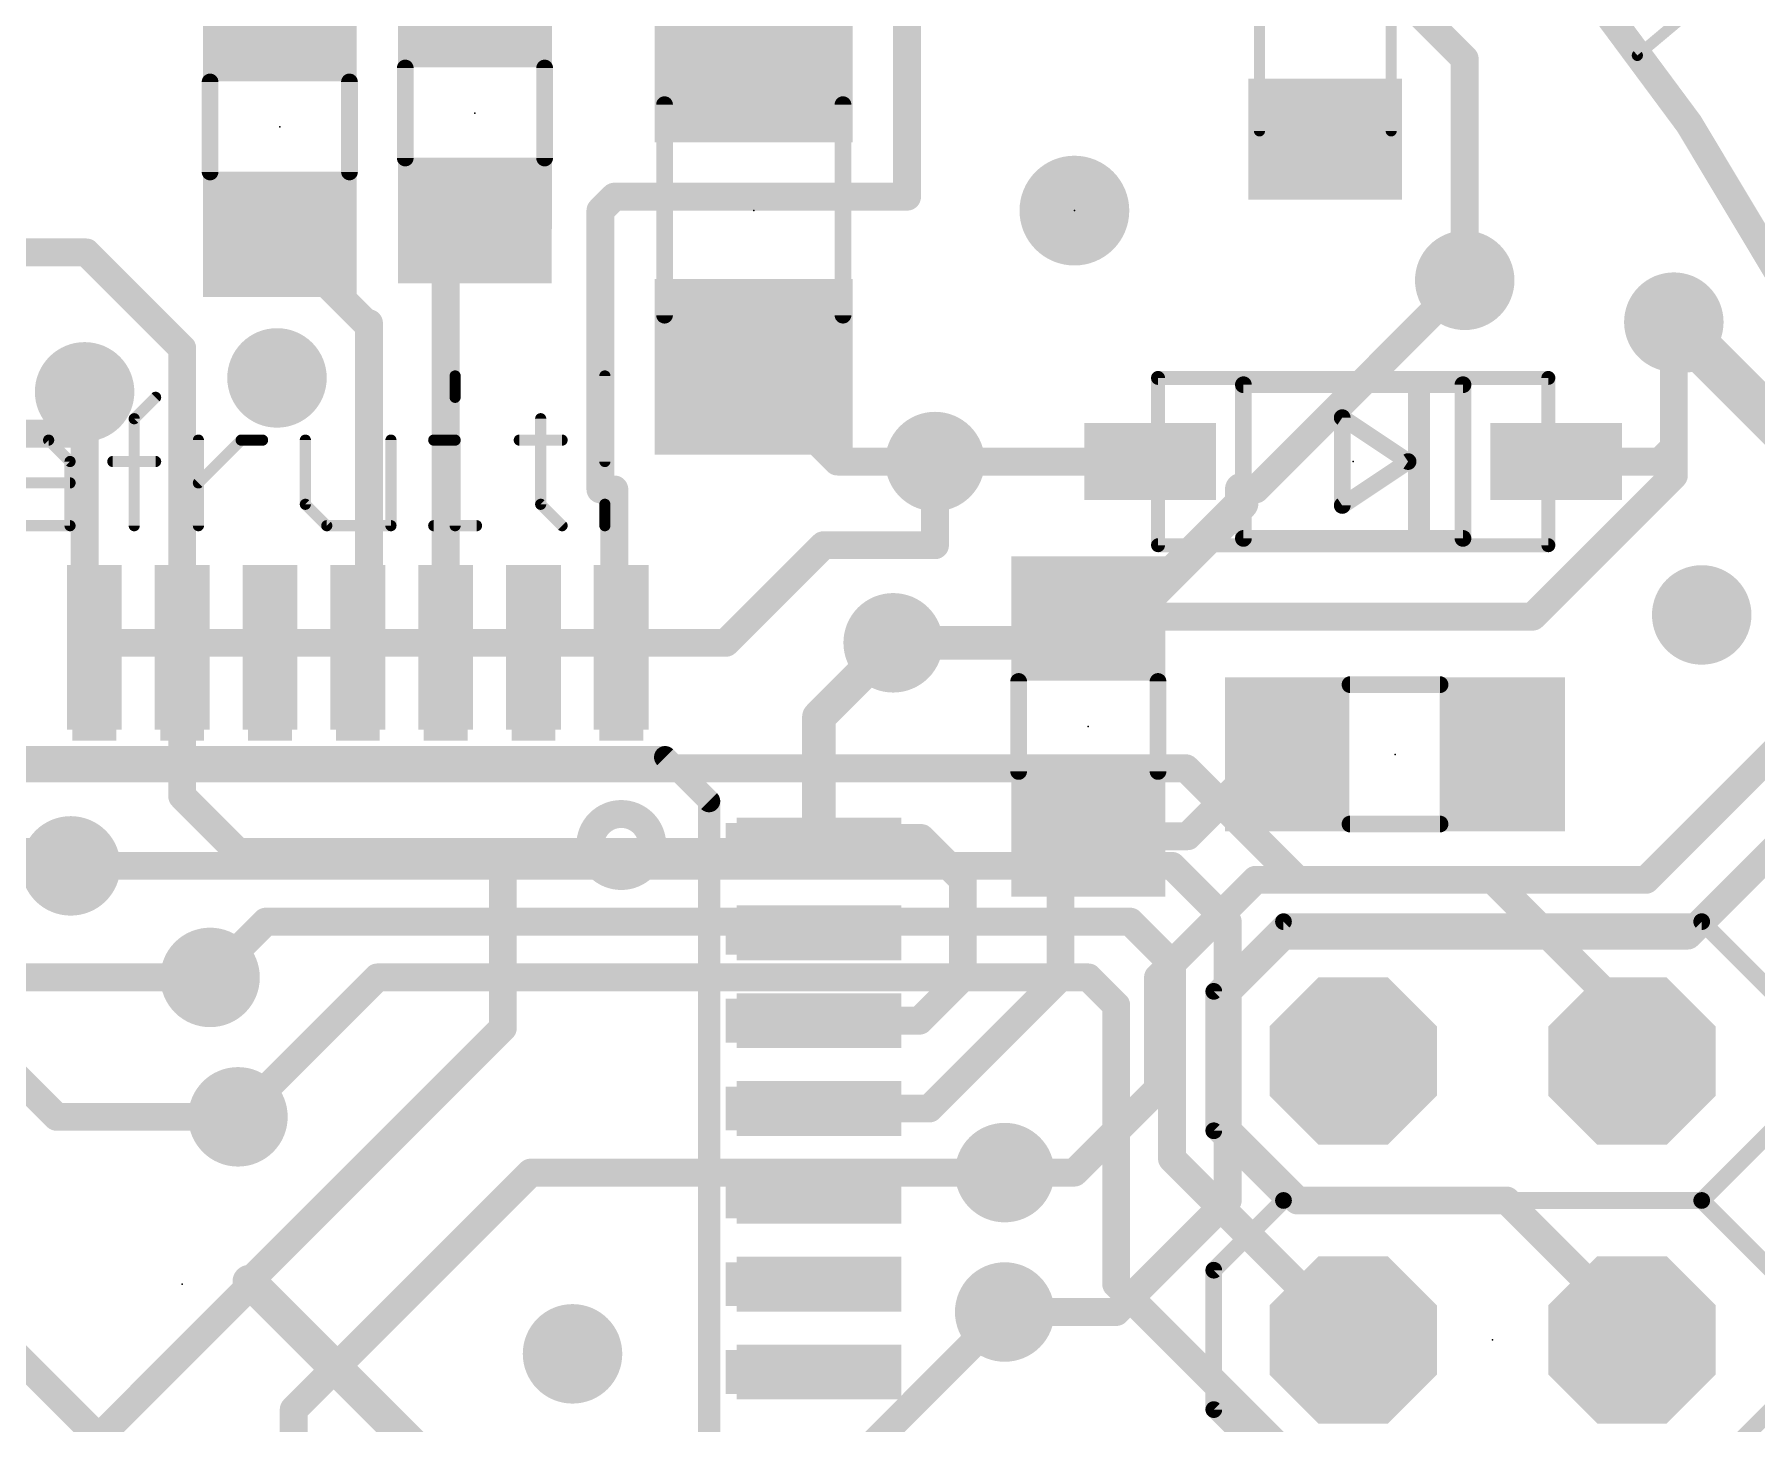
# Model space of a CAD drawing. Extents: x -22.4 to 22.3, y -22.2 to 22.2.
# Drawn here: x -1.35 to 14.34, y -2.67 to 9.99 of the extents above; entities that cross this region are included whole.
import ezdxf

# ---------------------------------------------------------------- set-up
doc = ezdxf.new("R2010")
doc.units = 0
for name, color, linetype in [('1', 12, 'CONTINUOUS'), ('16', 132, 'CONTINUOUS'), ('17', 110, 'CONTINUOUS'), ('18', 110, 'CONTINUOUS'), ('20', 53, 'CONTINUOUS'), ('21', 53, 'CONTINUOUS'), ('23', 53, 'CONTINUOUS'), ('51', 53, 'CONTINUOUS')]:
    doc.layers.add(name, color=color, linetype=linetype)

# ---------------------------------------------------------------- blocks, each defined once
blk = doc.blocks.new('RECT')
blk.add_solid([(-0.5, -0.5), (0.5, -0.5), (-0.5, 0.5), (0.5, 0.5)])
blk = doc.blocks.new('OCTAGONP')
at = {"const_width": 0.5}
blk.add_lwpolyline([(-0.25, -0.1036), (-0.25, 0.1036), (-0.1036, 0.25), (0.1036, 0.25), (0.25, 0.1036), (0.25, -0.1036), (0.1036, -0.25), (-0.1036, -0.25), (-0.25, -0.1036), (-0.25, 0.1036)], dxfattribs=at)
blk = doc.blocks.new('PIE')
at = {"const_width": 0.5}
blk.add_lwpolyline([(0, -0.25, 1), (0, 0.25, 1), (0, -0.25)], format="xyb", dxfattribs=at)
blk = doc.blocks.new('ROUNDV')
at = {"const_width": 0.5}
blk.add_lwpolyline([(0, -0.25, 1), (0, 0.25, 1), (0, -0.25)], format="xyb", dxfattribs=at)

msp = doc.modelspace()

# ---------------------------------------------------------------- linework, layer by layer
at = {"layer": '1'}
for points, const_width in [([(0, 16.51, 0.4142), (-16.51, 0)], 0.254), ([(16.51, 0, 0.4142), (0, 16.51)], 0.254), ([(5.2832, 9.804, 1), (5.1308, 9.804)], 0.1524), ([(11.7475, 9.763, 1), (11.6205, 9.763)], 0.127), ([(5.1308, 9.652, 1), (5.2832, 9.652)], 0.1524), ([(5.1531, 9.5981, 1), (5.2609, 9.7059)], 0.1524), ([(11.6391, 9.7181, 1), (11.7289, 9.8079)], 0.127), ([(3.937, 8.5725, 1), (3.937, 8.4455)], 0.127), ([(3.9819, 8.4641, 1), (3.8921, 8.5539)], 0.127), ([(6.604, 8.4455, 1), (6.604, 8.5725)], 0.127), ([(3.8735, 8.382, 1), (3.7465, 8.382)], 0.127), ([(3.7651, 8.4269, 1), (3.8549, 8.3371)], 0.127), ([(6.5405, 8.509, 1), (6.6675, 8.509)], 0.127), ([(2.7119, 8.2261, 1), (2.6221, 8.3159)], 0.127), ([(0.9339, 8.1889, 1), (0.8441, 8.0991)], 0.127), ([(-0.8281, 8.0459, 1), (-0.9179, 7.9561)], 0.127), ([(-0.873, 7.9375, 1), (-0.873, 8.0645)], 0.127), ([(2.4635, 8.004, 1), (2.3365, 8.004)], 0.127), ([(2.3551, 8.0489, 1), (2.4449, 7.9591)], 0.127), ([(11.6205, 7.747, 1), (11.7475, 7.747)], 0.127), ([(1.6764, 7.4201, 1), (1.6764, 7.2931)], 0.127), ([(1.6315, 7.3117, 1), (1.7213, 7.4015)], 0.127), ([(1.7653, 7.3566, 1), (1.6383, 7.3566)], 0.127), ([(1.7018, 7.2931, 1), (1.7018, 7.4201)], 0.127), ([(13.6525, 7.366, 1), (13.5255, 7.366)], 0.127), ([(0.0635, 7.128, 1), (-0.0635, 7.128)], 0.127), ([(-0.0449, 7.0831, 1), (0.0449, 7.1729)], 0.127), ([(5.2705, 6.96, 1), (5.1435, 6.96)], 0.127), ([(5.2519, 6.9029, 1), (5.1621, 6.8131)], 0.127), ([(5.1435, 6.858, 1), (5.2705, 6.858)], 0.127), ([(-0.8255, 6.731, 1), (-0.9525, 6.731)], 0.127), ([(-0.8255, 6.731, 1), (-0.9525, 6.731)], 0.127), ([(-0.889, 6.2865, 1), (-0.889, 6.4135)], 0.127), ([(-0.9525, 6.35, 1), (-0.8255, 6.35)], 0.127), ([(13.6525, 6.223, 1), (13.5255, 6.223)], 0.127), ([(13.5255, 6.223, 1), (13.6525, 6.223)], 0.127), ([(13.6339, 6.1781, 1), (13.5441, 6.2679)], 0.127), ([(5.969, 6.1595, 1), (5.969, 6.0325)], 0.127), ([(5.9241, 6.0511, 1), (6.0139, 6.1409)], 0.127), ([(6.858, 6.1595, 1), (6.858, 6.0325)], 0.127), ([(6.858, 6.0325, 1), (6.858, 6.1595)], 0.127), ([(8.818, 6.1595, 1), (8.818, 6.0325)], 0.127), ([(8.818, 6.0325, 1), (8.818, 6.1595)], 0.127), ([(9.271, 6.0325, 1), (9.271, 6.1595)], 0.127), ([(12.518, 6.1595, 1), (12.518, 6.0325)], 0.127), ([(13.4171, 6.1409, 1), (13.5069, 6.0511)], 0.127), ([(13.462, 6.0325, 1), (13.462, 6.1595)], 0.127), ([(3.81, 5.9055, 1), (3.81, 5.7785)], 0.127), ([(4.0005, 5.842, 1), (3.8735, 5.842)], 0.127), ([(3.937, 5.7785, 1), (3.937, 5.9055)], 0.127), ([(13.5255, 5.969, 1), (13.6525, 5.969)], 0.127), ([(13.6339, 5.9241, 1), (13.5441, 6.0139)], 0.127), ([(3.7465, 5.842, 1), (3.8735, 5.842)], 0.127), ([(8.255, 4.7465, 1), (8.255, 4.6195)], 0.127), ([(12.2581, 4.7279, 1), (12.3479, 4.6381)], 0.127), ([(12.303, 4.6195, 1), (12.303, 4.7465)], 0.127), ([(1.7557, 4.4509, 1), (1.6479, 4.5587)], 0.1524), ([(1.6383, 4.5048, 1), (1.7653, 4.5048)], 0.127), ([(3.937, 4.5085, 1), (3.937, 4.3815)], 0.127), ([(4.0029, 4.4899, 1), (3.9131, 4.4001)], 0.127), ([(3.958, 4.3815, 1), (3.958, 4.5085)], 0.127), ([(6.5309, 4.3911, 1), (6.4231, 4.4989)], 0.1524), ([(-0.889, 4.4665, 1), (-0.889, 4.3395)], 0.127), ([(-0.9525, 4.403, 1), (-0.8255, 4.403)], 0.127), ([(-0.8, 4.3395, 1), (-0.8, 4.4665)], 0.127), ([(0.0635, 4.403, 1), (-0.0635, 4.403)], 0.127), ([(-0.0635, 4.403, 1), (0.0635, 4.403)], 0.127), ([(1.5461, 4.4569, 1), (1.6539, 4.3491)], 0.1524), ([(2.3365, 4.403, 1), (2.4635, 4.403)], 0.127), ([(3.8735, 4.445, 1), (4.0005, 4.445)], 0.127), ([(3.9551, 4.3581, 1), (4.0449, 4.4479)], 0.127), ([(5.8762, 3.768, 1), (5.7238, 3.768)], 0.1524), ([(5.7461, 3.8219, 1), (5.8539, 3.7141)], 0.1524), ([(9.906, 3.4925, 1), (9.906, 3.3655)], 0.127), ([(9.9509, 3.3841, 1), (9.8611, 3.4739)], 0.127), ([(10.049, 3.3655, 1), (10.049, 3.4925)], 0.127), ([(0.0449, 3.0929, 1), (-0.0449, 3.0031)], 0.127), ([(-0.0635, 3.048, 1), (0.0635, 3.048)], 0.127), ([(8.3089, 2.6291, 1), (8.2011, 2.7369)], 0.1524), ([(5.7238, 2.603, 1), (5.8762, 2.603)], 0.1524), ([(5.8449, 2.6479, 1), (5.7551, 2.5581)], 0.127), ([(5.7551, 2.6479, 1), (5.8449, 2.5581)], 0.127), ([(5.9055, 2.561, 1), (5.7785, 2.561)], 0.127), ([(5.7971, 2.5161, 1), (5.8869, 2.6059)], 0.127), ([(5.864, 2.7305, 1), (5.864, 2.6035)], 0.127), ([(5.9089, 2.6221, 1), (5.8191, 2.7119)], 0.127), ([(6.7759, 2.7119, 1), (6.6861, 2.6221)], 0.127), ([(6.731, 2.6035, 1), (6.731, 2.7305)], 0.127), ([(8.001, 2.7432, 1), (8.001, 2.5908)], 0.1524), ([(8.0645, 2.667, 1), (7.9375, 2.667)], 0.127), ([(8.1851, 2.7209, 1), (8.2929, 2.6131)], 0.1524), ([(8.255, 2.7465, 1), (8.255, 2.6195)], 0.127), ([(8.239, 2.5908, 1), (8.239, 2.7432)], 0.1524), ([(9.1151, 2.7279, 1), (9.2049, 2.6381)], 0.127), ([(9.16, 2.6195, 1), (9.16, 2.7465)], 0.127), ([(-1.0981, 2.5849, 1), (-1.1879, 2.4951)], 0.127), ([(-1.143, 2.4765, 1), (-1.143, 2.6035)], 0.127), ([(-1.0609, 2.3681, 1), (-0.9711, 2.4579)], 0.127), ([(0.508, 2.6035, 1), (0.508, 2.4765)], 0.127), ([(0.4631, 2.4951, 1), (0.5529, 2.5849)], 0.127), ([(2.921, 2.6035, 1), (2.921, 2.4765)], 0.127), ([(2.9845, 2.54, 1), (2.8575, 2.54)], 0.127), ([(2.921, 2.4765, 1), (2.921, 2.6035)], 0.127), ([(5.7785, 2.54, 1), (5.9055, 2.54)], 0.127), ([(5.842, 2.4765, 1), (5.842, 2.6035)], 0.127), ([(7.1755, 2.286, 1), (7.0485, 2.286)], 0.127), ([(7.0671, 2.2411, 1), (7.1569, 2.3309)], 0.127), ([(9.779, 2.3495, 1), (9.779, 2.2225)], 0.127), ([(9.8239, 2.2411, 1), (9.7341, 2.3309)], 0.127), ([(13.2901, 2.3309, 1), (13.3799, 2.2411)], 0.127), ([(13.335, 2.2225, 1), (13.335, 2.3495)], 0.127), ([(10.033, 1.8415, 1), (10.033, 1.7145)], 0.127), ([(10.0779, 1.7331, 1), (9.9881, 1.8229)], 0.127), ([(13.6711, 1.8229, 1), (13.7609, 1.7331)], 0.127), ([(13.716, 1.7145, 1), (13.716, 1.8415)], 0.127), ([(0.254, 1.3335, 1), (0.254, 1.4605)], 0.127), ([(7.0485, 1.397, 1), (7.1755, 1.397)], 0.127), ([(7.1569, 1.3521, 1), (7.0671, 1.4419)], 0.127), ([(7.9375, 1.397, 1), (8.0645, 1.397)], 0.127), ([(8.0459, 1.3521, 1), (7.9561, 1.4419)], 0.127), ([(8.9535, 1.397, 1), (8.8265, 1.397)], 0.127), ([(8.8451, 1.4419, 1), (8.9349, 1.3521)], 0.127), ([(9.5885, 1.27, 1), (9.4615, 1.27)], 0.127), ([(9.4801, 1.3149, 1), (9.5699, 1.2251)], 0.127), ([(5.8, 1.0665, 1), (5.8, 0.9395)], 0.127), ([(6.6731, 1.0479, 1), (6.7629, 0.9581)], 0.127), ([(6.718, 0.9395, 1), (6.718, 1.0665)], 0.127), ([(2.8575, 0.9356, 1), (2.9845, 0.9356)], 0.127), ([(2.9659, 0.8907, 1), (2.8761, 0.9805)], 0.127), ([(8.9349, 0.3361, 1), (8.8451, 0.4259)], 0.127), ([(5.8, 0.2665, 1), (5.8, 0.1395)], 0.127), ([(6.807, 0.1395, 1), (6.807, 0.2665)], 0.127), ([(8.8265, 0.381, 1), (8.9535, 0.381)], 0.127), ([(-1.143, 0.1905, 1), (-1.143, 0.0635)], 0.127), ([(-1.1879, 0.0821, 1), (-1.0981, 0.1719)], 0.127), ([(0.508, 0.0635, 1), (0.508, 0.1905)], 0.127), ([(6.7621, 0.2479, 1), (6.8519, 0.1581)], 0.127), ([(-16.51, 0, 0.4142), (0, -16.51)], 0.254), ([(0, -16.51, 0.4142), (16.51, 0)], 0.254), ([(7.493, -0.3175, 1), (7.493, -0.4445)], 0.127), ([(8.0831, -0.3361, 1), (8.1729, -0.4259)], 0.127), ([(8.128, -0.4445, 1), (8.128, -0.3175)], 0.127), ([(9.4615, -0.635, 1), (9.5885, -0.635)], 0.127), ([(9.5699, -0.6799, 1), (9.4801, -0.5901)], 0.127), ([(0.6109, -1.2975, 1), (0.6109, -1.4499)], 0.1524), ([(0.6656, -1.3198, 1), (0.5578, -1.4276)], 0.1524), ([(0.6117, -1.4499, 1), (0.6117, -1.2975)], 0.1524), ([(0.5715, -1.397, 1), (0.5715, -1.524)], 0.127), ([(0.6164, -1.5054, 1), (0.5266, -1.4156)], 0.127), ([(0.5668, -1.3288, 1), (0.6566, -1.4186)], 0.127), ([(0.7524, -1.4066, 1), (0.6446, -1.5144)], 0.1524), ([(0.6446, -1.5144, 1), (0.7524, -1.4066)], 0.1524), ([(0.6985, -1.524, 1), (0.6985, -1.397)], 0.127), ([(7.493, -1.5875, 1), (7.493, -1.7145)], 0.127), ([(8.4641, -1.6061, 1), (8.5539, -1.6959)], 0.127), ([(8.509, -1.7145, 1), (8.509, -1.5875)], 0.127)]:
    msp.add_lwpolyline(points, format="xyb", dxfattribs=dict(at, const_width=const_width))
for points, const_width in [([(6.604, 8.509), (6.604, 11.269)], 0.254), ([(10.414, 11.033), (11.684, 9.763)], 0.254), ([(4.318, 10.541), (5.207, 9.652)], 0.3048), ([(5.207, 9.652), (5.207, 9.804)], 0.3048), ([(11.684, 9.763), (11.684, 7.747)], 0.254), ([(3.81, 8.382), (3.937, 8.509)], 0.254), ([(3.937, 8.509), (6.604, 8.509)], 0.254), ([(3.81, 5.842), (3.81, 8.382)], 0.254), ([(2.4, 8.004), (2.667, 8.271)], 0.254), ([(1.6764, 7.3566), (0.889, 8.144)], 0.254), ([(-0.873, 8.001), (-2.413, 8.001)], 0.254), ([(0, 7.128), (-0.873, 8.001)], 0.254), ([(2.4, 4.403), (2.4, 8.004)], 0.254), ([(1.7018, 7.3566), (1.6764, 7.3566)], 0.254), ([(1.7018, 4.5048), (1.7018, 7.3566)], 0.254), ([(13.589, 7.366), (13.589, 6.223)], 0.254), ([(0, 4.403), (0, 7.128)], 0.254), ([(5.207, 6.858), (5.207, 6.96)], 0.254), ([(5.969, 6.096), (5.207, 6.858)], 0.254), ([(-0.889, 6.35), (-0.889, 6.731)], 0.254), ([(-0.889, 4.403), (-0.889, 6.731)], 0.254), ([(13.716, 1.778), (18.542, 6.604)], 0.254), ([(-4.191, 6.35), (-0.889, 6.35)], 0.254), ([(13.589, 6.223), (13.462, 6.096)], 0.254), ([(13.589, 6.223), (13.589, 5.969)], 0.254), ([(6.858, 6.096), (5.969, 6.096)], 0.254), ([(6.858, 6.096), (8.818, 6.096)], 0.254), ([(9.271, 6.096), (8.818, 6.096)], 0.254), ([(13.462, 6.096), (12.518, 6.096)], 0.254), ([(3.937, 5.842), (3.81, 5.842)], 0.254), ([(3.937, 4.445), (3.937, 5.842)], 0.254), ([(13.589, 5.969), (12.303, 4.683)], 0.254), ([(12.303, 4.683), (8.255, 4.683)], 0.254), ([(1.6, 4.403), (1.7018, 4.5048)], 0.3048), ([(3.958, 4.445), (3.937, 4.445)], 0.254), ([(4, 4.403), (3.958, 4.445)], 0.254), ([(5.8, 3.768), (6.477, 4.445)], 0.3048), ([(-0.8, 4.403), (-0.889, 4.403)], 0.254), ([(0, 3.048), (0, 4.403)], 0.254), ([(13.335, 2.286), (14.986, 3.937)], 0.254), ([(5.8, 2.603), (5.8, 3.768)], 0.3048), ([(9.16, 2.683), (9.906, 3.429)], 0.254), ([(9.906, 3.429), (10.049, 3.429)], 0.254), ([(-4.064, 3.048), (-1.143, 0.127)], 0.254), ([(0.508, 2.54), (0, 3.048)], 0.254), ([(8.255, 2.683), (8.239, 2.667)], 0.3048), ([(5.864, 2.667), (5.8, 2.603)], 0.254), ([(5.842, 2.561), (5.8, 2.603)], 0.254), ([(5.842, 2.54), (5.842, 2.561)], 0.254), ([(6.731, 2.667), (5.864, 2.667)], 0.254), ([(7.112, 2.286), (6.731, 2.667)], 0.254), ([(8.239, 2.667), (8.001, 2.667)], 0.3048), ([(8.001, 1.397), (8.001, 2.667)], 0.254), ([(8.255, 2.683), (9.16, 2.683)], 0.254), ([(-1.143, 2.54), (-1.778, 2.54)], 0.254), ([(-1.016, 2.413), (-1.143, 2.54)], 0.254), ([(2.921, 2.54), (0.508, 2.54)], 0.254), ([(2.921, 2.54), (5.842, 2.54)], 0.254), ([(2.921, 0.9356), (2.921, 2.54)], 0.254), ([(7.112, 1.397), (7.112, 2.286)], 0.254), ([(8.89, 1.397), (9.779, 2.286)], 0.254), ([(9.779, 2.286), (13.335, 2.286)], 0.254), ([(9.525, 1.27), (10.033, 1.778)], 0.254), ([(10.033, 1.778), (13.716, 1.778)], 0.254), ([(-1.524, 1.397), (0.254, 1.397)], 0.254), ([(6.718, 1.003), (7.112, 1.397)], 0.254), ([(6.807, 0.203), (8.001, 1.397)], 0.254), ([(8.89, 0.381), (8.89, 1.397)], 0.254), ([(9.525, -0.635), (9.525, 1.27)], 0.254), ([(-0.762, -2.794), (-4.559, 1.003)], 0.254), ([(5.8, 1.003), (6.718, 1.003)], 0.254), ([(2.921, 0.9356), (0.6117, -1.3737)], 0.254), ([(8.89, 0.381), (8.128, -0.381)], 0.254), ([(5.8, 0.203), (6.807, 0.203)], 0.254), ([(-1.143, 0.127), (0.508, 0.127)], 0.254), ([(8.128, -0.381), (7.493, -0.381)], 0.254), ([(9.525, -0.635), (8.509, -1.651)], 0.254), ([(0.6117, -1.3737), (0.6109, -1.3737)], 0.3048), ([(0.6985, -1.4605), (0.6117, -1.3737)], 0.3048), ([(-0.762, -2.794), (0.5715, -1.4605)], 0.254), ([(0.5715, -1.4605), (0.6985, -1.4605)], 0.254), ([(2.54, -3.302), (0.6985, -1.4605)], 0.3048), ([(8.509, -1.651), (7.493, -1.651)], 0.254), ([(-0.762, -2.794), (-0.762, -3.429)], 0.254)]:
    msp.add_lwpolyline(points, dxfattribs=dict(at, const_width=const_width))
at = {"layer": '16'}
for points, const_width in [([(0, 16.51, 0.4142), (-16.51, 0)], 0.254), ([(16.51, 0, 0.4142), (0, 16.51)], 0.254), ([(11.7289, 7.7021, 1), (11.6391, 7.7919)], 0.127), ([(13.6906, 7.366, 1), (13.4874, 7.366)], 0.2032), ([(13.6608, 7.4378, 1), (13.5172, 7.2942)], 0.2032), ([(13.6608, 7.3108, 1), (13.5172, 7.1672)], 0.2032), ([(13.4874, 7.239, 1), (13.6906, 7.239)], 0.2032), ([(13.6442, 7.0402, 1), (13.7878, 7.1838)], 0.2032), ([(-0.8255, 6.731, 1), (-0.9525, 6.731)], 0.127), ([(6.9215, 6.096, 1), (6.7945, 6.096)], 0.127), ([(9.7282, 5.842, 1), (9.5758, 5.842)], 0.1524), ([(9.652, 5.9055, 1), (9.652, 5.7785)], 0.127), ([(9.779, 5.7785, 1), (9.779, 5.9055)], 0.127), ([(9.7059, 5.6611, 1), (9.5981, 5.7689)], 0.1524), ([(9.7341, 5.8869, 1), (9.8239, 5.7971)], 0.127), ([(9.5758, 5.715, 1), (9.7282, 5.715)], 0.1524), ([(5.842, 5.3975, 1), (5.842, 5.2705)], 0.127), ([(5.8869, 5.2891, 1), (5.7971, 5.3789)], 0.127), ([(6.7945, 5.334, 1), (6.9215, 5.334)], 0.127), ([(6.858, 5.2705, 1), (6.858, 5.3975)], 0.127), ([(-0.889, 4.5085, 1), (-0.889, 4.3815)], 0.127), ([(4.9081, 4.4899, 1), (4.9979, 4.4001)], 0.127), ([(4.953, 4.3815, 1), (4.953, 4.5085)], 0.127), ([(6.477, 4.5212, 1), (6.477, 4.3688)], 0.1524), ([(8.3281, 4.4989, 1), (8.4359, 4.3911)], 0.1524), ([(8.382, 4.3688, 1), (8.382, 4.5212)], 0.1524), ([(-0.9525, 4.445, 1), (-0.8255, 4.445)], 0.127), ([(9.1889, 3.3469, 1), (9.0991, 3.2571)], 0.127), ([(9.144, 3.2385, 1), (9.144, 3.3655)], 0.127), ([(-1.016, 2.4765, 1), (-1.016, 2.3495)], 0.127), ([(9.0619, 2.4579, 1), (8.9721, 2.3681)], 0.127), ([(9.017, 2.3495, 1), (9.017, 2.4765)], 0.127), ([(10.16, 2.3495, 1), (10.16, 2.2225)], 0.127), ([(10.1151, 2.2411, 1), (10.2049, 2.3309)], 0.127), ([(11.9829, 2.3309, 1), (11.8931, 2.2411)], 0.127), ([(11.938, 2.2225, 1), (11.938, 2.3495)], 0.127), ([(0.762, 1.9685, 1), (0.762, 1.8415)], 0.127), ([(0.8069, 1.8601, 1), (0.7171, 1.9499)], 0.127), ([(8.6809, 1.9499, 1), (8.5911, 1.8601)], 0.127), ([(8.636, 1.8415, 1), (8.636, 1.9685)], 0.127), ([(9.5885, 1.905, 1), (9.4615, 1.905)], 0.127), ([(9.4801, 1.8601, 1), (9.5699, 1.9499)], 0.127), ([(9.0805, 1.524, 1), (8.9535, 1.524)], 0.127), ([(8.9721, 1.4791, 1), (9.0619, 1.5689)], 0.127), ([(0.2091, 1.4419, 1), (0.2989, 1.3521)], 0.127), ([(1.778, 1.4605, 1), (1.778, 1.3335)], 0.127), ([(1.8229, 1.3521, 1), (1.7331, 1.4419)], 0.127), ([(8.2999, 1.4419, 1), (8.2101, 1.3521)], 0.127), ([(8.255, 1.3335, 1), (8.255, 1.4605)], 0.127), ([(8.5725, 1.143, 1), (8.4455, 1.143)], 0.127), ([(8.4641, 1.0981, 1), (8.5539, 1.1879)], 0.127), ([(9.5885, 0.889, 1), (9.4615, 0.889)], 0.127), ([(9.4615, 0.889, 1), (9.5885, 0.889)], 0.127), ([(13.3985, 0.889, 1), (13.2715, 0.889)], 0.127), ([(13.2901, 0.8441, 1), (13.3799, 0.9339)], 0.127), ([(13.2529, 0.6799, 1), (13.1631, 0.5901)], 0.127), ([(13.2715, 0.508, 1), (13.3985, 0.508)], 0.127), ([(13.2901, 0.4631, 1), (13.3799, 0.5529)], 0.127), ([(0.4631, 0.1719, 1), (0.5529, 0.0821)], 0.127), ([(-16.51, 0, 0.4142), (0, -16.51)], 0.254), ([(0, -16.51, 0.4142), (16.51, 0)], 0.254), ([(9.5699, 0.0449, 1), (9.4801, -0.0449)], 0.127), ([(9.4615, 0, 1), (9.5885, 0)], 0.127), ([(9.0619, -0.2091, 1), (8.9721, -0.2989)], 0.127), ([(3.175, -0.3175, 1), (3.175, -0.4445)], 0.127), ([(3.2199, -0.4259, 1), (3.1301, -0.3361)], 0.127), ([(7.493, -0.4445, 1), (7.493, -0.3175)], 0.127), ([(8.9535, -0.254, 1), (9.0805, -0.254)], 0.127), ([(10.16, -0.5715, 1), (10.16, -0.6985)], 0.127), ([(10.1151, -0.6799, 1), (10.2049, -0.5901)], 0.127), ([(12.1099, -0.5901, 1), (12.0201, -0.6799)], 0.127), ([(12.065, -0.6985, 1), (12.065, -0.5715)], 0.127), ([(8.5539, -1.3521, 1), (8.4641, -1.4419)], 0.127), ([(8.4455, -1.397, 1), (8.5725, -1.397)], 0.127), ([(7.5379, -1.6959, 1), (7.4481, -1.6061)], 0.127), ([(13.2715, -1.778, 1), (13.1445, -1.778)], 0.127), ([(13.1631, -1.8229, 1), (13.2529, -1.7331)], 0.127), ([(10.6231, -1.9499, 1), (10.7129, -1.8601)], 0.127), ([(13.1445, -1.905, 1), (13.2715, -1.905)], 0.127), ([(1.0795, -2.54, 1), (0.9525, -2.54)], 0.127), ([(0.9711, -2.4951, 1), (1.0609, -2.5849)], 0.127)]:
    msp.add_lwpolyline(points, format="xyb", dxfattribs=dict(at, const_width=const_width))
for points, const_width in [([(11.684, 7.747), (9.779, 5.842)], 0.254), ([(13.589, 7.366), (13.589, 7.239)], 0.4064), ([(14.859, 6.096), (13.589, 7.366)], 0.4064), ([(13.589, 7.239), (13.716, 7.112)], 0.4064), ([(-0.889, 6.731), (-0.889, 4.445)], 0.254), ([(6.858, 5.334), (6.858, 6.096)], 0.254), ([(9.652, 5.715), (9.652, 5.842)], 0.3048), ([(9.779, 5.842), (9.652, 5.842)], 0.254), ([(8.382, 4.445), (9.652, 5.715)], 0.3048), ([(4.953, 4.445), (5.842, 5.334)], 0.254), ([(5.842, 5.334), (6.858, 5.334)], 0.254), ([(-0.889, 4.445), (4.953, 4.445)], 0.254), ([(6.477, 4.445), (8.382, 4.445)], 0.3048), ([(-1.778, 3.302), (9.144, 3.302)], 0.254), ([(9.144, 3.302), (10.16, 2.286)], 0.254), ([(-1.016, 2.413), (9.017, 2.413)], 0.254), ([(9.017, 2.413), (9.525, 1.905)], 0.254), ([(10.16, 2.286), (11.938, 2.286)], 0.254), ([(11.938, 2.286), (13.335, 0.889)], 0.254), ([(0.254, 1.397), (0.762, 1.905)], 0.254), ([(0.762, 1.905), (8.636, 1.905)], 0.254), ([(8.636, 1.905), (9.017, 1.524)], 0.254), ([(9.525, 1.905), (9.525, 0.889)], 0.254), ([(9.017, 1.524), (9.017, -0.254)], 0.254), ([(0.508, 0.127), (1.778, 1.397)], 0.254), ([(1.778, 1.397), (8.255, 1.397)], 0.254), ([(8.255, 1.397), (8.509, 1.143)], 0.254), ([(8.509, 1.143), (8.509, -1.397)], 0.254), ([(9.525, 0.889), (9.525, 0)], 0.254), ([(13.335, 0.889), (13.335, 0.508)], 0.254), ([(13.335, 0.508), (13.208, 0.635)], 0.254), ([(9.525, 0), (10.16, -0.635)], 0.254), ([(9.017, -0.254), (10.668, -1.905)], 0.254), ([(1.016, -2.54), (3.175, -0.381)], 0.254), ([(3.175, -0.381), (7.493, -0.381)], 0.254), ([(10.16, -0.635), (12.065, -0.635)], 0.254), ([(12.065, -0.635), (13.208, -1.778)], 0.254), ([(8.509, -1.397), (10.287, -3.175)], 0.254), ([(4.699, -4.445), (7.493, -1.651)], 0.254), ([(13.208, -1.778), (13.208, -1.905)], 0.254), ([(1.016, -3.429), (1.016, -2.54)], 0.254)]:
    msp.add_lwpolyline(points, dxfattribs=dict(at, const_width=const_width))
at = {"layer": '20'}
for start, end in [(90, 180), (0, 90), (180, 270), (270, 0)]:
    msp.add_arc((0, 0), 22.225, start, end, dxfattribs=at)
at = {"layer": '21'}
for points, const_width in [([(2.4864, 6.8761), (2.4864, 6.6812)], 0.1016), ([(3.8507, 6.8761), (3.8507, 6.0965)], 0.1016), ([(8.89, 5.334), (8.89, 6.858)], 0.127), ([(8.89, 6.858), (12.446, 6.858)], 0.127), ([(12.446, 6.858), (12.446, 5.334)], 0.127), ([(-0.4371, 6.4863), (-0.2422, 6.6812)], 0.1016), ([(-0.4371, 5.5118), (-0.4371, 6.4863)], 0.1016), ([(3.266, 6.4863), (3.266, 5.7067)], 0.1016), ([(-1.6065, 6.2914), (-1.2167, 6.2914)], 0.1016), ([(-1.2167, 6.2914), (-1.0218, 6.0965)], 0.1016), ([(0.1476, 5.5118), (0.1476, 6.2914)], 0.1016), ([(0.1476, 5.9016), (0.5374, 6.2914)], 0.1016), ([(0.5374, 6.2914), (0.7323, 6.2914)], 0.1016), ([(1.1221, 6.2914), (1.1221, 5.7067)], 0.1016), ([(1.9017, 5.5118), (1.9017, 6.2914)], 0.1016), ([(2.2915, 6.2914), (2.4864, 6.2914)], 0.1016), ([(2.4864, 6.2914), (2.4864, 5.5118)], 0.1016), ([(3.0711, 6.2914), (3.4609, 6.2914)], 0.1016), ([(-1.0218, 6.0965), (-1.0218, 5.5118)], 0.1016), ([(-0.632, 6.0965), (-0.2422, 6.0965)], 0.1016), ([(-1.6065, 5.9016), (-1.0218, 5.9016)], 0.1016), ([(1.1221, 5.7067), (1.317, 5.5118)], 0.1016), ([(3.266, 5.7067), (3.4609, 5.5118)], 0.1016), ([(3.8507, 5.7067), (3.8507, 5.5118)], 0.1016), ([(-1.0218, 5.5118), (-1.6065, 5.5118)], 0.1016), ([(1.317, 5.5118), (1.9017, 5.5118)], 0.1016), ([(2.2915, 5.5118), (2.6813, 5.5118)], 0.1016), ([(12.446, 5.334), (8.89, 5.334)], 0.127), ([(-4.4, 3.403), (4.4, 3.403)], 0.2032), ([(4.4, 3.403), (4.8, 3.003)], 0.2032), ([(4.8, 3.003), (4.8, -5.797)], 0.2032), ([(9.398, 1.27), (10.033, 1.905)], 0.1524), ([(10.033, 1.905), (13.843, 1.905)], 0.1524), ([(14.478, 1.27), (13.843, 1.905)], 0.1524), ([(9.398, 0), (9.398, 1.27)], 0.1524), ([(10.033, -0.635), (9.398, 0)], 0.1524), ([(13.843, -0.635), (14.478, 0)], 0.1524), ([(9.398, -1.27), (10.033, -0.635)], 0.1524), ([(10.033, -0.635), (13.843, -0.635)], 0.1524), ([(14.478, -1.27), (13.843, -0.635)], 0.1524), ([(9.398, -2.54), (9.398, -1.27)], 0.1524), ([(10.033, -3.175), (9.398, -2.54)], 0.1524), ([(13.843, -3.175), (14.478, -2.54)], 0.1524)]:
    msp.add_lwpolyline(points, dxfattribs=dict(at, const_width=const_width))
for points, const_width in [([(2.5118, 6.8761, 1), (2.461, 6.8761)], 0.0508), ([(3.8761, 6.8761, 1), (3.8253, 6.8761)], 0.0508), ([(8.9218, 6.858, 1), (8.8582, 6.858)], 0.0635), ([(8.89, 6.8898, 1), (8.89, 6.8263)], 0.0635), ([(12.4778, 6.858, 1), (12.4142, 6.858)], 0.0635), ([(12.446, 6.8263, 1), (12.446, 6.8898)], 0.0635), ([(-0.2243, 6.6632, 1), (-0.2602, 6.6992)], 0.0508), ([(2.461, 6.6812, 1), (2.5118, 6.6812)], 0.0508), ([(-0.4551, 6.5043, 1), (-0.4192, 6.4683)], 0.0508), ([(-0.4117, 6.4863, 1), (-0.4625, 6.4863)], 0.0508), ([(3.2914, 6.4863, 1), (3.2406, 6.4863)], 0.0508), ([(-1.1987, 6.3094, 1), (-1.2347, 6.2734)], 0.0508), ([(-1.2167, 6.266, 1), (-1.2167, 6.3168)], 0.0508), ([(0.173, 6.2914, 1), (0.1222, 6.2914)], 0.0508), ([(0.5374, 6.3168, 1), (0.5374, 6.266)], 0.0508), ([(0.5553, 6.2734, 1), (0.5194, 6.3094)], 0.0508), ([(0.7323, 6.266, 1), (0.7323, 6.3168)], 0.0508), ([(1.1475, 6.2914, 1), (1.0967, 6.2914)], 0.0508), ([(1.9271, 6.2914, 1), (1.8763, 6.2914)], 0.0508), ([(2.2915, 6.3168, 1), (2.2915, 6.266)], 0.0508), ([(2.5118, 6.2914, 1), (2.461, 6.2914)], 0.0508), ([(2.4864, 6.266, 1), (2.4864, 6.3168)], 0.0508), ([(3.0711, 6.3168, 1), (3.0711, 6.266)], 0.0508), ([(3.4609, 6.266, 1), (3.4609, 6.3168)], 0.0508), ([(-0.9964, 6.0965, 1), (-1.0472, 6.0965)], 0.0508), ([(-1.0398, 6.0785, 1), (-1.0038, 6.1145)], 0.0508), ([(-0.632, 6.1219, 1), (-0.632, 6.0711)], 0.0508), ([(-0.2422, 6.0711, 1), (-0.2422, 6.1219)], 0.0508), ([(3.8253, 6.0965, 1), (3.8761, 6.0965)], 0.0508), ([(-1.0218, 5.8762, 1), (-1.0218, 5.927)], 0.0508), ([(0.1296, 5.9196, 1), (0.1655, 5.8836)], 0.0508), ([(1.14, 5.7247, 1), (1.1041, 5.6887)], 0.0508), ([(1.0967, 5.7067, 1), (1.1475, 5.7067)], 0.0508), ([(3.2839, 5.7247, 1), (3.248, 5.6887)], 0.0508), ([(3.2406, 5.7067, 1), (3.2914, 5.7067)], 0.0508), ([(3.8761, 5.7067, 1), (3.8253, 5.7067)], 0.0508), ([(-1.0472, 5.5118, 1), (-0.9964, 5.5118)], 0.0508), ([(-1.0218, 5.4864, 1), (-1.0218, 5.5372)], 0.0508), ([(-0.4625, 5.5118, 1), (-0.4117, 5.5118)], 0.0508), ([(0.1222, 5.5118, 1), (0.173, 5.5118)], 0.0508), ([(1.317, 5.5372, 1), (1.317, 5.4864)], 0.0508), ([(1.299, 5.4938, 1), (1.3349, 5.5298)], 0.0508), ([(1.8763, 5.5118, 1), (1.9271, 5.5118)], 0.0508), ([(1.9017, 5.4864, 1), (1.9017, 5.5372)], 0.0508), ([(2.2915, 5.5372, 1), (2.2915, 5.4864)], 0.0508), ([(2.461, 5.5118, 1), (2.5118, 5.5118)], 0.0508), ([(2.6813, 5.4864, 1), (2.6813, 5.5372)], 0.0508), ([(3.4429, 5.4938, 1), (3.4788, 5.5298)], 0.0508), ([(3.8253, 5.5118, 1), (3.8761, 5.5118)], 0.0508), ([(8.8582, 5.334, 1), (8.9218, 5.334)], 0.0635), ([(8.89, 5.3658, 1), (8.89, 5.3023)], 0.0635), ([(12.4142, 5.334, 1), (12.4778, 5.334)], 0.0635), ([(12.446, 5.3023, 1), (12.446, 5.3658)], 0.0635), ([(4.4359, 3.4389, 1), (4.3641, 3.3671)], 0.1016), ([(4.4, 3.3522, 1), (4.4, 3.4538)], 0.1016), ([(4, 2.3203, 1), (4, 2.8857, 1), (4, 2.3203)], 0.254), ([(4.8508, 3.003, 1), (4.7492, 3.003)], 0.1016), ([(4.7641, 2.9671, 1), (4.8359, 3.0389)], 0.1016), ([(10.033, 1.9431, 1), (10.033, 1.8669)], 0.0762), ([(10.0599, 1.8781, 1), (10.0061, 1.9319)], 0.0762), ([(13.8699, 1.9319, 1), (13.8161, 1.8781)], 0.0762), ([(13.843, 1.8669, 1), (13.843, 1.9431)], 0.0762), ([(9.4361, 1.27, 1), (9.3599, 1.27)], 0.0762), ([(9.3711, 1.2969, 1), (9.4249, 1.2431)], 0.0762), ([(9.3599, 0, 1), (9.4361, 0)], 0.0762), ([(9.4249, 0.0269, 1), (9.3711, -0.0269)], 0.0762), ([(10.033, -0.5969, 1), (10.033, -0.6731)], 0.0762), ([(10.0599, -0.6619, 1), (10.0061, -0.6081)], 0.0762), ([(10.0061, -0.6619, 1), (10.0599, -0.6081)], 0.0762), ([(13.8699, -0.6081, 1), (13.8161, -0.6619)], 0.0762), ([(13.8161, -0.6081, 1), (13.8699, -0.6619)], 0.0762), ([(13.843, -0.6731, 1), (13.843, -0.5969)], 0.0762), ([(9.4361, -1.27, 1), (9.3599, -1.27)], 0.0762), ([(9.3711, -1.2431, 1), (9.4249, -1.2969)], 0.0762), ([(9.3599, -2.54, 1), (9.4361, -2.54)], 0.0762), ([(9.4249, -2.5131, 1), (9.3711, -2.5669)], 0.0762)]:
    msp.add_lwpolyline(points, format="xyb", dxfattribs=dict(at, const_width=const_width))
at = {"layer": '23'}
for p in [(2.667, 9.271), (0.889, 9.144), (5.207, 8.382), (8.128, 8.382), (10.668, 6.096), (8.255, 3.683), (11.049, 3.429), (0, -1.397), (11.938, -1.905)]:
    msp.add_point(p, dxfattribs=at)
at = {"layer": '51'}
for points, const_width in [([(9.814, 9.108), (9.814, 10.958)], 0.1016), ([(11.014, 10.958), (11.014, 9.108)], 0.1016), ([(13.2566, 9.7956), (14.1524, 10.5473)], 0.1016), ([(12.8808, 10.2435), (13.2566, 9.7956)], 0.1016), ([(2.032, 9.681), (2.032, 8.861)], 0.1524), ([(3.302, 9.681), (3.302, 8.861)], 0.1524), ([(0.254, 9.554), (0.254, 8.734)], 0.1524), ([(1.524, 9.554), (1.524, 8.734)], 0.1524), ([(4.3942, 7.4295), (4.3942, 9.3472)], 0.1524), ([(6.0198, 7.4295), (6.0198, 9.3472)], 0.1524), ([(9.668, 5.396), (9.668, 6.796)], 0.1524), ([(9.668, 6.796), (11.668, 6.796)], 0.1524), ([(11.668, 6.796), (11.668, 5.396)], 0.1524), ([(10.568, 5.696), (10.568, 6.496)], 0.1524), ([(10.568, 6.496), (11.168, 6.096)], 0.1524), ([(11.168, 6.096), (10.568, 5.696)], 0.1524), ([(11.668, 5.396), (9.668, 5.396)], 0.1524), ([(7.62, 4.093), (7.62, 3.273)], 0.1524), ([(8.89, 4.093), (8.89, 3.273)], 0.1524), ([(10.639, 4.064), (11.459, 4.064)], 0.1524), ([(10.639, 2.794), (11.459, 2.794)], 0.1524)]:
    msp.add_lwpolyline(points, dxfattribs=dict(at, const_width=const_width))
for points, const_width in [([(2.0701, 9.681, 1), (1.9939, 9.681)], 0.0762), ([(3.3401, 9.681, 1), (3.2639, 9.681)], 0.0762), ([(13.2403, 9.815, 1), (13.2729, 9.7761)], 0.0508), ([(13.2372, 9.7793, 1), (13.2761, 9.8119)], 0.0508), ([(0.2921, 9.554, 1), (0.2159, 9.554)], 0.0762), ([(1.5621, 9.554, 1), (1.4859, 9.554)], 0.0762), ([(4.4323, 9.3472, 1), (4.3561, 9.3472)], 0.0762), ([(6.0579, 9.3472, 1), (5.9817, 9.3472)], 0.0762), ([(9.7886, 9.108, 1), (9.8394, 9.108)], 0.0508), ([(10.9886, 9.108, 1), (11.0394, 9.108)], 0.0508), ([(1.9939, 8.861, 1), (2.0701, 8.861)], 0.0762), ([(3.2639, 8.861, 1), (3.3401, 8.861)], 0.0762), ([(0.2159, 8.734, 1), (0.2921, 8.734)], 0.0762), ([(1.4859, 8.734, 1), (1.5621, 8.734)], 0.0762), ([(4.3561, 7.4295, 1), (4.4323, 7.4295)], 0.0762), ([(5.9817, 7.4295, 1), (6.0579, 7.4295)], 0.0762), ([(9.7061, 6.796, 1), (9.6299, 6.796)], 0.0762), ([(9.668, 6.8341, 1), (9.668, 6.7579)], 0.0762), ([(11.7061, 6.796, 1), (11.6299, 6.796)], 0.0762), ([(11.668, 6.7579, 1), (11.668, 6.8341)], 0.0762), ([(10.6061, 6.496, 1), (10.5299, 6.496)], 0.0762), ([(10.5891, 6.5277, 1), (10.5469, 6.4643)], 0.0762), ([(11.1891, 6.0643, 1), (11.1469, 6.1277)], 0.0762), ([(11.1469, 6.0643, 1), (11.1891, 6.1277)], 0.0762), ([(10.5469, 5.7277, 1), (10.5891, 5.6643)], 0.0762), ([(10.5299, 5.696, 1), (10.6061, 5.696)], 0.0762), ([(9.668, 5.4341, 1), (9.668, 5.3579)], 0.0762), ([(9.6299, 5.396, 1), (9.7061, 5.396)], 0.0762), ([(11.6299, 5.396, 1), (11.7061, 5.396)], 0.0762), ([(11.668, 5.3579, 1), (11.668, 5.4341)], 0.0762), ([(7.6581, 4.093, 1), (7.5819, 4.093)], 0.0762), ([(8.9281, 4.093, 1), (8.8519, 4.093)], 0.0762), ([(10.639, 4.1021, 1), (10.639, 4.0259)], 0.0762), ([(11.459, 4.0259, 1), (11.459, 4.1021)], 0.0762), ([(7.5819, 3.273, 1), (7.6581, 3.273)], 0.0762), ([(8.8519, 3.273, 1), (8.9281, 3.273)], 0.0762), ([(10.639, 2.8321, 1), (10.639, 2.7559)], 0.0762), ([(11.459, 2.7559, 1), (11.459, 2.8321)], 0.0762)]:
    msp.add_lwpolyline(points, format="xyb", dxfattribs=dict(at, const_width=const_width))

# ---------------------------------------------------------------- block references
at = {"layer": '1'}
for p, xscale, yscale, rotation in [((0.889, 10.144), 1.1, 1.4, 270), ((2.667, 10.271), 1.1, 1.4, 270), ((5.207, 9.804), 1.6, 1.803, 270), ((10.414, 9.033), 1.1, 1.4, 270), ((2.667, 8.271), 1.1, 1.4, 270), ((0.889, 8.144), 1.1, 1.4, 270), ((5.207, 6.96), 1.6, 1.803, 270), ((8.818, 6.096), 1.2, 0.7, 180), ((12.518, 6.096), 1.2, 0.7, 180), ((8.255, 4.683), 1.1, 1.4, 270), ((-0.8, 4.403), 1.5, 0.5, 270), ((0, 4.403), 1.5, 0.5, 270), ((0.8, 4.403), 1.5, 0.5, 270), ((1.6, 4.403), 1.5, 0.5, 270), ((2.4, 4.403), 1.5, 0.5, 270), ((3.2, 4.403), 1.5, 0.5, 270), ((4, 4.403), 1.5, 0.5, 270), ((8.255, 2.683), 1.1, 1.4, 270), ((5.8, 2.603), 0.5, 1.5, 270), ((5.8, 1.803), 0.5, 1.5, 270), ((5.8, 1.003), 0.5, 1.5, 270), ((5.8, 0.203), 0.5, 1.5, 270), ((5.8, -0.597), 0.5, 1.5, 270), ((5.8, -1.397), 0.5, 1.5, 270), ((5.8, -2.197), 0.5, 1.5, 270)]:
    msp.add_blockref('RECT', p, dxfattribs=dict(at, xscale=xscale, yscale=yscale, rotation=rotation))
msp.add_blockref('PIE', (8.128, 8.382), dxfattribs=at)
at = {"layer": '1', "xscale": 1.1, "yscale": 1.4}
for p in [(10.049, 3.429), (12.049, 3.429)]:
    msp.add_blockref('RECT', p, dxfattribs=at)
at = {"layer": '17', "xscale": 1.524, "yscale": 1.524, "rotation": 90}
for p in [(10.668, 0.635), (10.668, 0.635), (13.208, 0.635), (13.208, 0.635), (10.668, -1.905), (10.668, -1.905), (13.208, -1.905), (13.208, -1.905)]:
    msp.add_blockref('OCTAGONP', p, dxfattribs=at)
at = {"layer": '18', "xscale": 0.9064, "yscale": 0.9064}
for p in [(11.684, 7.747), (11.684, 7.747), (13.589, 7.366), (13.589, 7.366), (0.8636, 6.858), (0.8636, 6.858), (-0.889, 6.731), (-0.889, 6.731), (6.858, 6.096), (6.858, 6.096), (13.843, 4.699), (13.843, 4.699), (6.477, 4.445), (6.477, 4.445), (-1.016, 2.413), (-1.016, 2.413), (0.254, 1.397), (0.254, 1.397), (0.508, 0.127), (0.508, 0.127), (7.493, -0.381), (7.493, -0.381), (7.493, -1.651), (7.493, -1.651), (3.556, -2.032), (3.556, -2.032)]:
    msp.add_blockref('ROUNDV', p, dxfattribs=at)
at = {"layer": '21', "xscale": 0.65, "yscale": 1.4, "rotation": 270}
for p in [(0.8905, 9.8858), (2.6685, 10.0128), (2.6685, 8.5396), (0.8905, 8.4126), (8.2565, 4.4248), (8.2565, 2.9516)]:
    msp.add_blockref('RECT', p, dxfattribs=at)
at = {"layer": '21', "xscale": 0.65, "yscale": 1.4}
for p in [(10.3072, 3.4305), (11.7804, 3.4305)]:
    msp.add_blockref('RECT', p, dxfattribs=at)
at = {"layer": '51'}
for p, xscale, yscale, rotation in [((5.207, 9.7028), 0.7366, 1.7526, 270), ((10.414, 9.283), 0.5, 1.3, 270), ((5.207, 7.0612), 0.7366, 1.7526, 270), ((11.268, 6.096), 0.2, 1.4, 180), ((-0.8, 4.128), 1.1501, 0.4001, 270), ((0, 4.128), 1.1501, 0.3998, 270), ((0.8, 4.128), 1.1501, 0.4001, 270), ((1.6, 4.128), 1.1501, 0.4001, 270), ((2.3999, 4.128), 1.1501, 0.4, 270), ((3.2, 4.128), 1.1501, 0.4, 270), ((4, 4.128), 1.1501, 0.3998, 270), ((5.5251, 2.603), 0.3998, 1.1501, 270), ((5.5251, 1.803), 0.4, 1.1501, 270), ((5.5251, 1.0029), 0.4, 1.1501, 270), ((10.668, 0.635), 0.508, 0.508, 90), ((13.208, 0.635), 0.508, 0.508, 90), ((5.5251, 0.2031), 0.4001, 1.1501, 270), ((5.5251, -0.5971), 0.4001, 1.1501, 270), ((5.5251, -1.397), 0.3998, 1.1501, 270), ((10.668, -1.905), 0.508, 0.508, 90), ((13.208, -1.905), 0.508, 0.508, 90), ((5.5251, -2.197), 0.4001, 1.1501, 270)]:
    msp.add_blockref('RECT', p, dxfattribs=dict(at, xscale=xscale, yscale=yscale, rotation=rotation))

doc.saveas('drawing.dxf')
